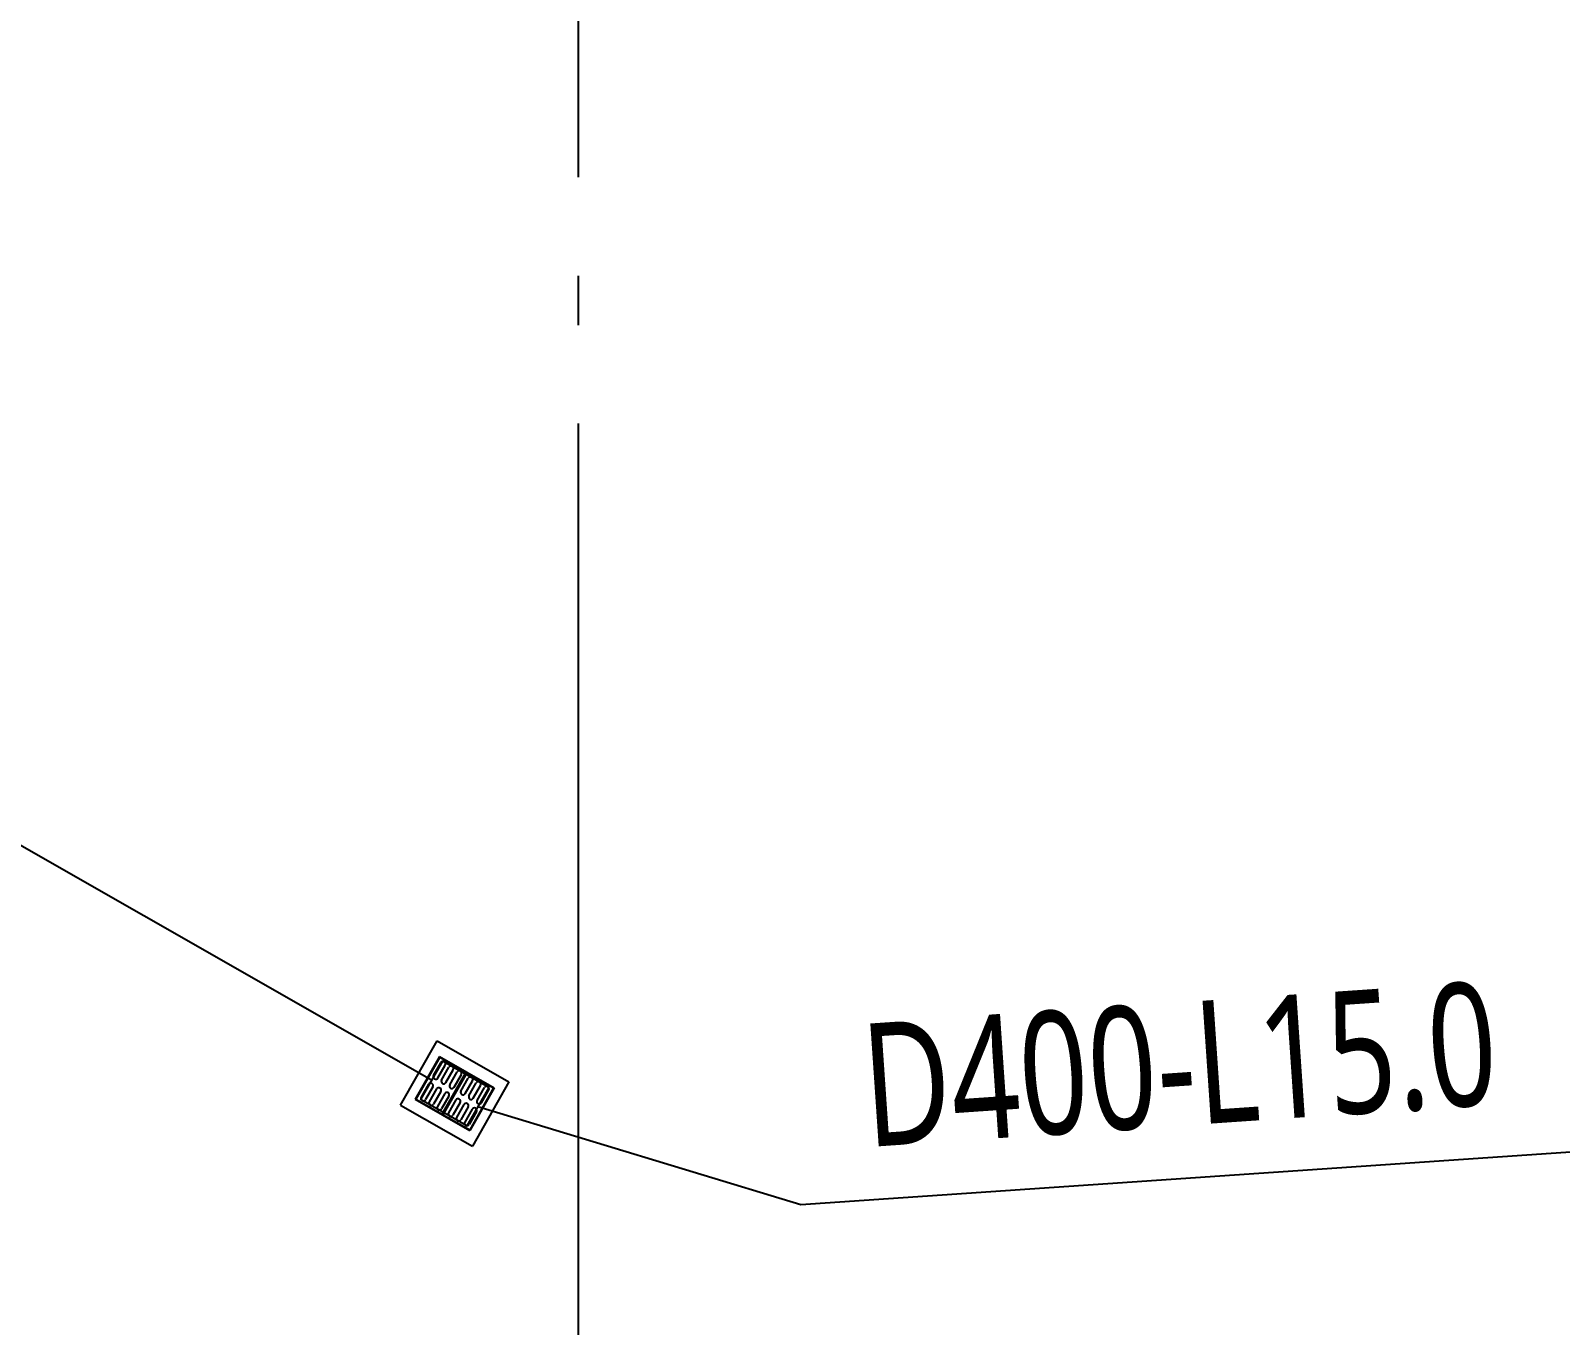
# Model space of a CAD drawing. Header units: millimetres. Extents: x 252222657 to 254795153, y 504225591 to 504550014.
# Drawn here: x 252463144 to 252478672, y 504298362 to 504311508 of the extents above; entities that cross this region are included whole.
import ezdxf
from ezdxf.lldxf.tags import DXFTag

# ---------------------------------------------------------------- set-up
doc = ezdxf.new("R2010")
doc.units = ezdxf.units.MM
doc.linetypes.add('CEN', pattern=[35, 30, -2, 1, -2])
doc.linetypes.add('PHANTOM', pattern=[2.5, 1.25, -0.25, 0.25, -0.25, 0.25, -0.25])
for name, color, linetype in [('1-계획-우수관로', 3, 'Continuous'), ('1-계획-우수문자', 2, 'Continuous'), ('1-계획-우수집수정', 27, 'PHANTOM'), ('4A.TEC CEN', 1, 'CEN')]:
    doc.layers.add(name, color=color, linetype=linetype)
doc.styles.add('GHS', font='malgun.ttf')
tags = doc.linetypes.add('CDZ001', pattern='A,0.9,[123,KHCLINE.shx,S=0.00909,R=0,X=0,Y=0],-0.3,-0.5', length=1.7).pattern_tags.tags
tags[14:15] = [DXFTag(74, 4), DXFTag(75, 0), DXFTag(340, '0'), DXFTag(46, 1.0), DXFTag(50, 0.0), DXFTag(44, 0.0), DXFTag(45, 0.0)]
tags[12:13] = [DXFTag(74, 4), DXFTag(75, 0), DXFTag(340, '0'), DXFTag(46, 1.0), DXFTag(50, 0.0), DXFTag(44, 0.0), DXFTag(45, 0.0)]

# ---------------------------------------------------------------- blocks, each defined once
blk = doc.blocks.new('A$C5BB515A3')
at = {"layer": '1-계획-우수집수정', "linetype": 'Continuous'}
for p, q in [((0.84, 0.75), (0, 0.75)), ((0, 0), (0, 0.75)), ((0.84, 0.75), (0.84, 0)), ((0.15, 0.15), (0.15, 0.6)), ((0.15, 0.6), (0.69, 0.6)), ((0.69, 0.15), (0.69, 0.6)), ((0.84, 0), (0, 0)), ((0.15, 0.15), (0.69, 0.15))]:
    blk.add_line(p, q, dxfattribs=at)
at = {"layer": '1-계획-우수집수정', "color": 8, "linetype": 'Continuous'}
for p, q in [((0.1, 0.125), (0.1, 0.625)), ((0.74, 0.625), (0.1, 0.625)), ((0.42, 0.625), (0.42, 0.375)), ((0.74, 0.125), (0.74, 0.625)), ((0.105, 0.13), (0.105, 0.62)), ((0.415, 0.62), (0.105, 0.62)), ((0.138, 0.426), (0.138, 0.576)), ((0.188, 0.426), (0.188, 0.576)), ((0.233, 0.426), (0.233, 0.576)), ((0.283, 0.426), (0.283, 0.576)), ((0.327, 0.426), (0.327, 0.576)), ((0.377, 0.426), (0.377, 0.576)), ((0.415, 0.62), (0.415, 0.375)), ((0.425, 0.62), (0.425, 0.375)), ((0.735, 0.62), (0.425, 0.62)), ((0.458, 0.426), (0.458, 0.576)), ((0.508, 0.426), (0.508, 0.576)), ((0.553, 0.426), (0.553, 0.576)), ((0.603, 0.426), (0.603, 0.576)), ((0.647, 0.426), (0.647, 0.576)), ((0.697, 0.426), (0.697, 0.576)), ((0.735, 0.13), (0.735, 0.62)), ((0.138, 0.323), (0.138, 0.173)), ((0.188, 0.323), (0.188, 0.173)), ((0.233, 0.323), (0.233, 0.173)), ((0.283, 0.323), (0.283, 0.173)), ((0.327, 0.323), (0.327, 0.173)), ((0.377, 0.323), (0.377, 0.173)), ((0.415, 0.375), (0.415, 0.13)), ((0.42, 0.375), (0.42, 0.125)), ((0.425, 0.375), (0.425, 0.13)), ((0.458, 0.323), (0.458, 0.173)), ((0.508, 0.323), (0.508, 0.173)), ((0.553, 0.323), (0.553, 0.173)), ((0.603, 0.323), (0.603, 0.173)), ((0.647, 0.323), (0.647, 0.173)), ((0.697, 0.323), (0.697, 0.173)), ((0.74, 0.125), (0.1, 0.125)), ((0.415, 0.13), (0.105, 0.13)), ((0.735, 0.13), (0.425, 0.13))]:
    blk.add_line(p, q, dxfattribs=at)
for centre, start, end in [((0.163, 0.576), 0, 180), ((0.258, 0.576), 0, 180), ((0.352, 0.576), 0, 180), ((0.483, 0.576), 0, 180), ((0.578, 0.576), 0, 180), ((0.672, 0.576), 0, 180), ((0.163, 0.426), 180, 0), ((0.163, 0.323), 0, 180), ((0.258, 0.426), 180, 0), ((0.258, 0.323), 0, 180), ((0.352, 0.426), 180, 0), ((0.352, 0.323), 0, 180), ((0.483, 0.426), 180, 0), ((0.483, 0.323), 0, 180), ((0.578, 0.426), 180, 0), ((0.578, 0.323), 0, 180), ((0.672, 0.426), 180, 0), ((0.672, 0.323), 0, 180), ((0.163, 0.173), 180, 0), ((0.258, 0.173), 180, 0), ((0.352, 0.173), 180, 0), ((0.483, 0.173), 180, 0), ((0.578, 0.173), 180, 0), ((0.672, 0.173), 180, 0)]:
    blk.add_arc(centre, 0.025, start, end, dxfattribs=at)

msp = doc.modelspace()

# ---------------------------------------------------------------- linework, layer by layer
at = {"layer": '1-계획-우수관로', "color": 2, "linetype": 'CDZ001', "ltscale": 3000, "elevation": 3333.33}
for points in [[(252467214.82, 504300850.67), (252452656.9, 504309165.75)], [(252482338.01, 504300366.29), (252470960.65, 504299587.62), (252467683.72, 504300582.85)]]:
    msp.add_lwpolyline(points, dxfattribs=at)
at = {"layer": '4A.TEC CEN', "color": 250, "ltscale": 500, "elevation": -6666.22}
msp.add_lwpolyline([(252468702.12, 504517518.37), (252468702.12, 504244114.16)], dxfattribs=at)

# ---------------------------------------------------------------- block references
at = {"layer": '1-계획-우수집수정', "xscale": 1000, "yscale": 1000, "zscale": 1000, "rotation": 150.2662114145944}
msp.add_blockref('A$C5BB515A3', (252467999.96, 504300834.08, 3333.33), dxfattribs=at)

# ---------------------------------------------------------------- texts
at = {"layer": '1-계획-우수문자', "color": 2, "style": 'GHS', "width": 0.75}
msp.add_text('D400-L15.0', height=1250, rotation=3.915242, dxfattribs=at).set_placement((252471634.47, 504300172.35, 3333.33))

doc.saveas('drawing.dxf')
